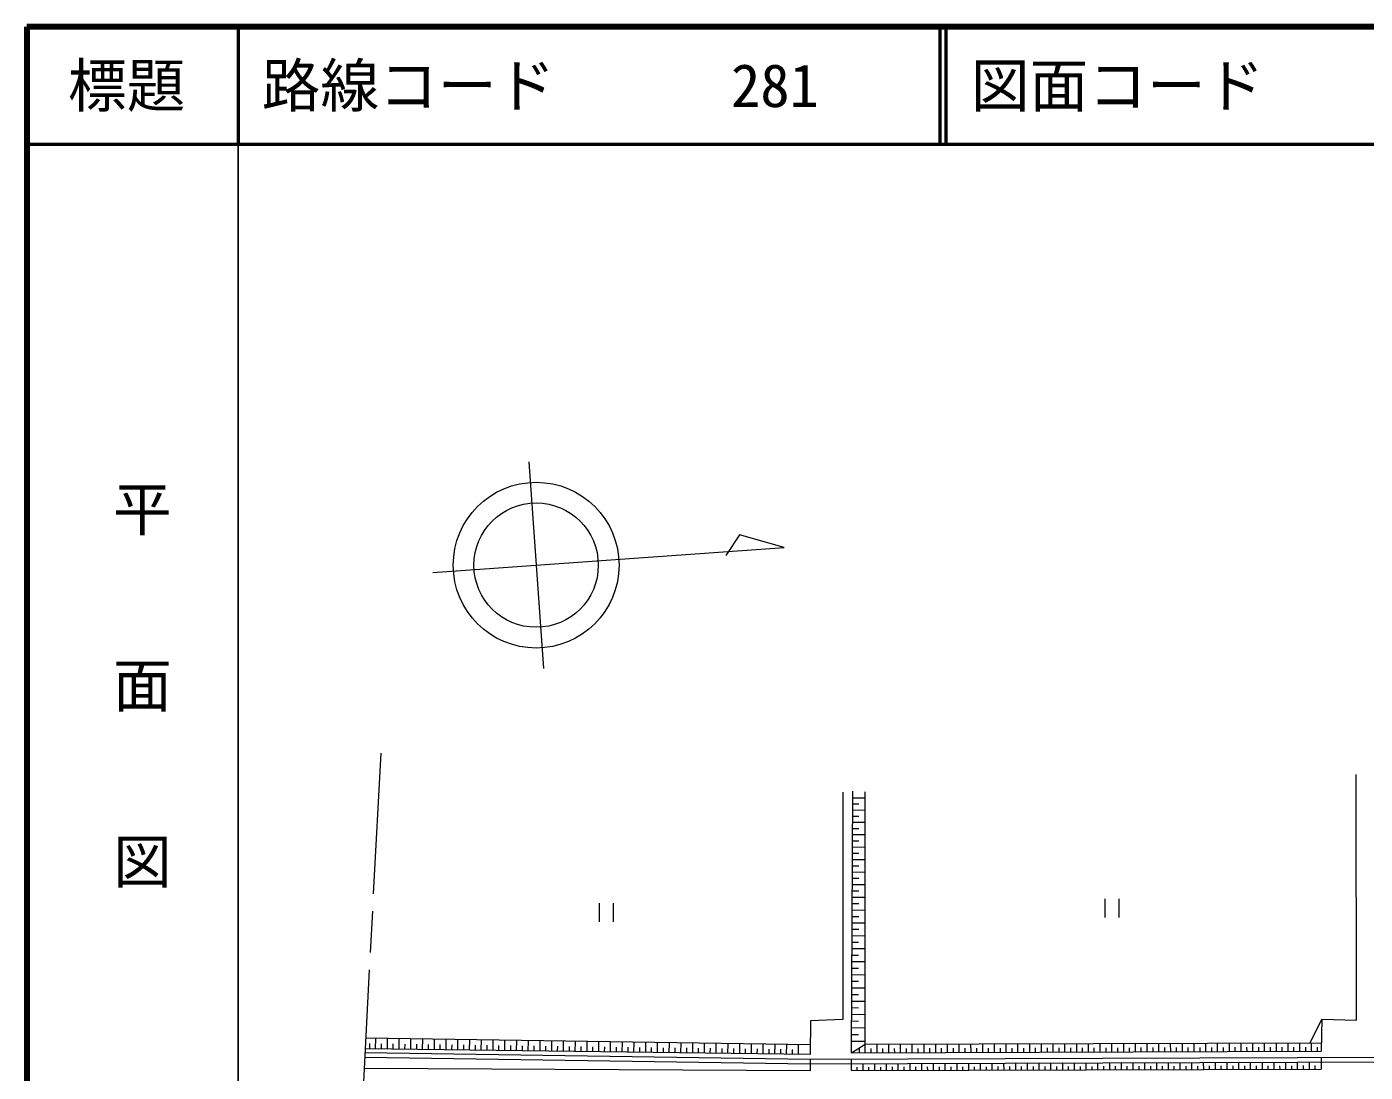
# Model space of a CAD drawing. Units: millimetres, scale not verified. Extents: x 40000 to 680000, y 20000 to 380000.
# Drawn here: x 40000 to 153966, y 290969 to 380000 of the extents above; entities that cross this region are included whole.
import ezdxf
from ezdxf.enums import TextEntityAlignment as Align

# ---------------------------------------------------------------- set-up
doc = ezdxf.new("R2010")
doc.units = ezdxf.units.MM
doc.header["$LTSCALE"] = 1000
doc.linetypes.add('CHAIN', pattern=[18.5, 12, -1.5, 3.5, -1.5])
for name, color, linetype, lineweight in [('M-BGD', 7, 'Continuous', 13), ('M-BMK', 2, 'CHAIN', 13), ('M-BMK-SRVR', 3, 'Continuous', 13), ('M-TTL', 2, 'Continuous', 140), ('M-TTL-BAND', 7, 'Continuous', 25), ('M-TTL-LINE', 7, 'Continuous', 50), ('M-TTL-TXT', 7, 'Continuous', 13)]:
    doc.layers.add(name, color=color, linetype=linetype, lineweight=lineweight)
doc.styles.add('@ＭＳ ゴシック', font='')
doc.styles.add('ＭＳ ゴシック', font='')
doc.styles.get('@ＭＳ ゴシック').set_extended_font_data('@MS Gothic')
doc.styles.get('ＭＳ ゴシック').set_extended_font_data('MS Gothic')

msp = doc.modelspace()

# ---------------------------------------------------------------- linework, layer by layer
at = {"layer": 'M-BGD'}
for p, q in [((153214, 295417), (153196, 316328)), ((109491, 314827), (109480, 295452)), ((110234, 292621), (110347, 314896)), ((111383, 293351), (111377, 314856)), ((110342, 313821), (110861, 313818)), ((110344, 314340), (111378, 314335)), ((110336, 312779), (110859, 312776)), ((110339, 313301), (111378, 313296)), ((110329, 311207), (111378, 311202)), ((110331, 311732), (110856, 311729)), ((110334, 312257), (111378, 312252)), ((110323, 310151), (111379, 310146)), ((110326, 310679), (110854, 310676)), ((110318, 309090), (111379, 309085)), ((110320, 309621), (110851, 309618)), ((110312, 308023), (111379, 308018)), ((110315, 308557), (110849, 308554)), ((110307, 306951), (111380, 306945)), ((110310, 307487), (110846, 307484)), ((110302, 305872), (111380, 305867)), ((110304, 306411), (110843, 306409)), ((131807, 305745), (131807, 304145)), ((133007, 304145), (133007, 305745)), ((88750, 305377), (88750, 303777)), ((89950, 303777), (89950, 305377)), ((110296, 304788), (111380, 304782)), ((110299, 305330), (110841, 305327)), ((110290, 303698), (111380, 303692)), ((110293, 304243), (110838, 304240)), ((110282, 302051), (110833, 302048)), ((110285, 302602), (111381, 302597)), ((110288, 303150), (110836, 303147)), ((110277, 300947), (110830, 300944)), ((110279, 301500), (111381, 301495)), ((110271, 299836), (110828, 299833)), ((110274, 300393), (111381, 300387)), ((110265, 298719), (110825, 298717)), ((110268, 299279), (111382, 299274)), ((110260, 297597), (110822, 297594)), ((110262, 298160), (111382, 298154)), ((110254, 296468), (110820, 296465)), ((110257, 297034), (111382, 297028)), ((106723, 295355), (106702, 292482)), ((109480, 295452), (106723, 295355)), ((110248, 295334), (110817, 295331)), ((110251, 295902), (111383, 295897)), ((149289, 293475), (150258, 295489)), ((150258, 295489), (150227, 292751)), ((150258, 295489), (153214, 295417)), ((110242, 294193), (110814, 294190)), ((110245, 294765), (111383, 294759)), ((106702, 292482), (68811, 292961)), ((106708, 293297), (68858, 293864)), ((69205, 292956), (69211, 293407)), ((69705, 292949), (69716, 293851)), ((70205, 292943), (70210, 293393)), ((70705, 292937), (70716, 293836)), ((71205, 292931), (71210, 293379)), ((71705, 292924), (71716, 293821)), ((72205, 292918), (72210, 293365)), ((72705, 292912), (72716, 293807)), ((73205, 292905), (73210, 293352)), ((73704, 292899), (73716, 293792)), ((74204, 292893), (74210, 293338)), ((74704, 292886), (74716, 293777)), ((75204, 292880), (75210, 293324)), ((75704, 292874), (75716, 293762)), ((76204, 292867), (76210, 293310)), ((76704, 292861), (76715, 293747)), ((77204, 292855), (77210, 293296)), ((77704, 292848), (77715, 293732)), ((78204, 292842), (78210, 293282)), ((78704, 292836), (78715, 293717)), ((79204, 292829), (79210, 293269)), ((79704, 292823), (79715, 293702)), ((80204, 292817), (80209, 293255)), ((80704, 292810), (80715, 293687)), ((81204, 292804), (81209, 293241)), ((81704, 292798), (81715, 293672)), ((82204, 292791), (82209, 293227)), ((82704, 292785), (82715, 293657)), ((83204, 292779), (83209, 293213)), ((83704, 292772), (83715, 293642)), ((84204, 292766), (84209, 293200)), ((84704, 292760), (84715, 293627)), ((85204, 292754), (85209, 293186)), ((85704, 292747), (85714, 293612)), ((86203, 292741), (86209, 293172)), ((86703, 292735), (86714, 293597)), ((87203, 292728), (87209, 293158)), ((87703, 292722), (87714, 293582)), ((88203, 292716), (88209, 293144)), ((88703, 292709), (88714, 293567)), ((89203, 292703), (89209, 293130)), ((89703, 292697), (89714, 293552)), ((90203, 292690), (90209, 293117)), ((90703, 292684), (90714, 293537)), ((91203, 292678), (91208, 293103)), ((91703, 292671), (91714, 293522)), ((92203, 292665), (92208, 293089)), ((92703, 292659), (92714, 293507)), ((93203, 292652), (93208, 293075)), ((93703, 292646), (93714, 293492)), ((94203, 292640), (94208, 293061)), ((94703, 292633), (94713, 293477)), ((95203, 292627), (95208, 293047)), ((95703, 292621), (95713, 293462)), ((96203, 292614), (96208, 293034)), ((96703, 292608), (96713, 293447)), ((97203, 292602), (97208, 293020)), ((97703, 292595), (97713, 293432)), ((98203, 292589), (98208, 293006)), ((98702, 292583), (98713, 293417)), ((99202, 292577), (99208, 292992)), ((99702, 292570), (99713, 293402)), ((100202, 292564), (100208, 292978)), ((100702, 292558), (100713, 293387)), ((101202, 292551), (101207, 292965)), ((101702, 292545), (101713, 293372)), ((102202, 292539), (102207, 292951)), ((102702, 292532), (102713, 293357)), ((103202, 292526), (103207, 292937)), ((103702, 292520), (103712, 293342)), ((104202, 292513), (104207, 292923)), ((104702, 292507), (104712, 293327)), ((105202, 292501), (105207, 292909)), ((105702, 292494), (105712, 293312)), ((110234, 292621), (111383, 293351)), ((110239, 293621), (111383, 293615)), ((110900, 292623), (110899, 292986)), ((111383, 293351), (150235, 293478)), ((111400, 292625), (111398, 293351)), ((111900, 292626), (111899, 292990)), ((112400, 292628), (112398, 293355)), ((112900, 292630), (112899, 292993)), ((113400, 292631), (113398, 293358)), ((113900, 292633), (113899, 292996)), ((114400, 292635), (114398, 293361)), ((114900, 292636), (114899, 292999)), ((115400, 292638), (115398, 293364)), ((115900, 292639), (115899, 293003)), ((116400, 292641), (116398, 293368)), ((116900, 292643), (116899, 293006)), ((117400, 292644), (117398, 293371)), ((117900, 292646), (117899, 293009)), ((118400, 292648), (118398, 293374)), ((118900, 292649), (118899, 293012)), ((119400, 292651), (119398, 293377)), ((119900, 292652), (119899, 293016)), ((120400, 292654), (120398, 293381)), ((120900, 292656), (120899, 293019)), ((121400, 292657), (121398, 293384)), ((121900, 292659), (121899, 293022)), ((122400, 292661), (122398, 293387)), ((122900, 292662), (122899, 293026)), ((123400, 292664), (123398, 293390)), ((123900, 292666), (123899, 293029)), ((124400, 292667), (124398, 293394)), ((124900, 292669), (124899, 293032)), ((125400, 292670), (125398, 293397)), ((125900, 292672), (125899, 293035)), ((126400, 292674), (126398, 293400)), ((126900, 292675), (126899, 293039)), ((127400, 292677), (127398, 293403)), ((127900, 292679), (127899, 293042)), ((128400, 292680), (128398, 293407)), ((128900, 292682), (128899, 293045)), ((129400, 292683), (129398, 293410)), ((129900, 292685), (129899, 293048)), ((130400, 292687), (130398, 293413)), ((130900, 292688), (130899, 293052)), ((131400, 292690), (131398, 293417)), ((131900, 292692), (131899, 293055)), ((132400, 292693), (132398, 293420)), ((132900, 292695), (132899, 293058)), ((133400, 292696), (133398, 293423)), ((133900, 292698), (133899, 293061)), ((134400, 292700), (134398, 293426)), ((134900, 292701), (134899, 293065)), ((135400, 292703), (135398, 293430)), ((135900, 292705), (135899, 293068)), ((136400, 292706), (136398, 293433)), ((136900, 292708), (136899, 293071)), ((137400, 292710), (137398, 293436)), ((137900, 292711), (137899, 293074)), ((138400, 292713), (138398, 293439)), ((138900, 292714), (138899, 293078)), ((139400, 292716), (139398, 293443)), ((139900, 292718), (139899, 293081)), ((140400, 292719), (140398, 293446)), ((140900, 292721), (140899, 293084)), ((141400, 292723), (141398, 293449)), ((141900, 292724), (141899, 293087)), ((142400, 292726), (142398, 293452)), ((142900, 292727), (142899, 293091)), ((143400, 292729), (143398, 293456)), ((143900, 292731), (143899, 293094)), ((144400, 292732), (144398, 293459)), ((144900, 292734), (144899, 293097)), ((145400, 292736), (145398, 293462)), ((145900, 292737), (145899, 293101)), ((146400, 292739), (146398, 293465)), ((146900, 292741), (146899, 293104)), ((147400, 292742), (147398, 293469)), ((147900, 292744), (147899, 293107)), ((148400, 292745), (148398, 293472)), ((148900, 292747), (148899, 293110)), ((149400, 292749), (149398, 293475)), ((149900, 292750), (149899, 293105)), ((68774, 292255), (106696, 291689)), ((68795, 292655), (106702, 292089)), ((106699, 292089), (106692, 291096)), ((106696, 291689), (176691, 291917)), ((106699, 292089), (176690, 292317)), ((110227, 291108), (110232, 292101)), ((110234, 292621), (150227, 292751)), ((127210, 291163), (127208, 291756)), ((128210, 291167), (128208, 291759)), ((129210, 291170), (129208, 291763)), ((130210, 291173), (130208, 291766)), ((131210, 291176), (131208, 291769)), ((132210, 291180), (132208, 291772)), ((133210, 291183), (133208, 291776)), ((134210, 291186), (134208, 291779)), ((135210, 291189), (135208, 291782)), ((136210, 291193), (136208, 291785)), ((137210, 291196), (137208, 291789)), ((138210, 291199), (138208, 291792)), ((139210, 291202), (139208, 291795)), ((140210, 291206), (140208, 291798)), ((141210, 291209), (141208, 291802)), ((142210, 291212), (142208, 291805)), ((143210, 291215), (143208, 291808)), ((144210, 291219), (144208, 291812)), ((145210, 291222), (145208, 291815)), ((146210, 291225), (146208, 291818)), ((147210, 291229), (147208, 291821)), ((148210, 291232), (148208, 291825)), ((149210, 291235), (149208, 291828)), ((150221, 292231), (150210, 291238)), ((106692, 291096), (68723, 291285)), ((110227, 291108), (150210, 291238)), ((110710, 291109), (110709, 291406)), ((111210, 291111), (111208, 291704)), ((111710, 291113), (111709, 291409)), ((112210, 291114), (112208, 291707)), ((112710, 291116), (112709, 291412)), ((113210, 291118), (113208, 291710)), ((113710, 291119), (113709, 291416)), ((114210, 291121), (114208, 291714)), ((114710, 291123), (114709, 291419)), ((115210, 291124), (115208, 291717)), ((115710, 291126), (115709, 291422)), ((116210, 291127), (116208, 291720)), ((116710, 291129), (116709, 291425)), ((117210, 291131), (117208, 291723)), ((117710, 291132), (117709, 291429)), ((118210, 291134), (118208, 291727)), ((118710, 291136), (118709, 291432)), ((119210, 291137), (119208, 291730)), ((119710, 291139), (119709, 291435)), ((120210, 291140), (120208, 291733)), ((120710, 291142), (120709, 291438)), ((121210, 291144), (121208, 291737)), ((121710, 291145), (121709, 291442)), ((122210, 291147), (122208, 291740)), ((122710, 291149), (122709, 291445)), ((123210, 291150), (123208, 291743)), ((123710, 291152), (123709, 291448)), ((124210, 291154), (124208, 291746)), ((124710, 291155), (124709, 291452)), ((125210, 291157), (125208, 291750)), ((125710, 291158), (125709, 291455)), ((126210, 291160), (126208, 291753)), ((126710, 291162), (126709, 291458)), ((127710, 291165), (127709, 291461)), ((128710, 291168), (128709, 291465)), ((129710, 291171), (129709, 291468)), ((130710, 291175), (130709, 291471)), ((131710, 291178), (131709, 291474)), ((132710, 291181), (132709, 291478)), ((133710, 291184), (133709, 291481)), ((134710, 291188), (134709, 291484)), ((135710, 291191), (135709, 291487)), ((136710, 291194), (136709, 291491)), ((137710, 291198), (137709, 291494)), ((138710, 291201), (138709, 291497)), ((139710, 291204), (139709, 291500)), ((140710, 291207), (140709, 291504)), ((141710, 291211), (141709, 291507)), ((142710, 291214), (142709, 291510)), ((143710, 291217), (143709, 291513)), ((144710, 291220), (144709, 291517)), ((145710, 291224), (145709, 291520)), ((146710, 291227), (146709, 291523)), ((147710, 291230), (147709, 291527)), ((148710, 291233), (148709, 291530)), ((149710, 291237), (149709, 291533))]:
    msp.add_line(p, q, dxfattribs=at)
at = {"layer": 'M-BMK'}
msp.add_line((70136, 318154), (66062, 240714), dxfattribs=at)
at = {"layer": 'M-BMK-SRVR'}
for p, q in [((82748, 342953), (83996, 325350)), ((100698, 336738), (99524, 334966)), ((104488, 335648), (100698, 336738)), ((74563, 333527), (104488, 335648))]:
    msp.add_line(p, q, dxfattribs=at)
for radius in [7059, 5294]:
    msp.add_circle((83372, 334152), radius, dxfattribs=at)
at = {"layer": 'M-TTL'}
for p, q in [((40000, 380000), (40000, 20000)), ((680000, 380000), (40000, 380000))]:
    msp.add_line(p, q, dxfattribs=at)
at = {"layer": 'M-TTL-BAND'}
msp.add_line((58000, 370000), (58000, 20000), dxfattribs=at)
at = {"layer": 'M-TTL-LINE'}
for p, q in [((58000, 380000), (58000, 370000)), ((117750, 380000), (117750, 370000)), ((118250, 380000), (118250, 370000)), ((40000, 370000), (680000, 370000))]:
    msp.add_line(p, q, dxfattribs=at)

# ---------------------------------------------------------------- texts
at = {"layer": 'M-TTL-BAND', "style": '@ＭＳ ゴシック'}
msp.add_text('平\u3000\u3000面\u3000\u3000図', height=3666, rotation=270, dxfattribs=at).set_placement((49777, 306475), align=Align.MIDDLE_RIGHT)
at = {"layer": 'M-TTL-TXT', "style": 'ＭＳ ゴシック'}
msp.add_text('標題', height=3666, dxfattribs=at).set_placement((48500, 375000), align=Align.MIDDLE_CENTER)
for s, p in [('路線コード      281', (60000, 375000)), ('図面コード      26-0', (120380, 375000))]:
    msp.add_text(s, height=3666, dxfattribs=at).set_placement(p, align=Align.MIDDLE_LEFT)

doc.saveas('drawing.dxf')
